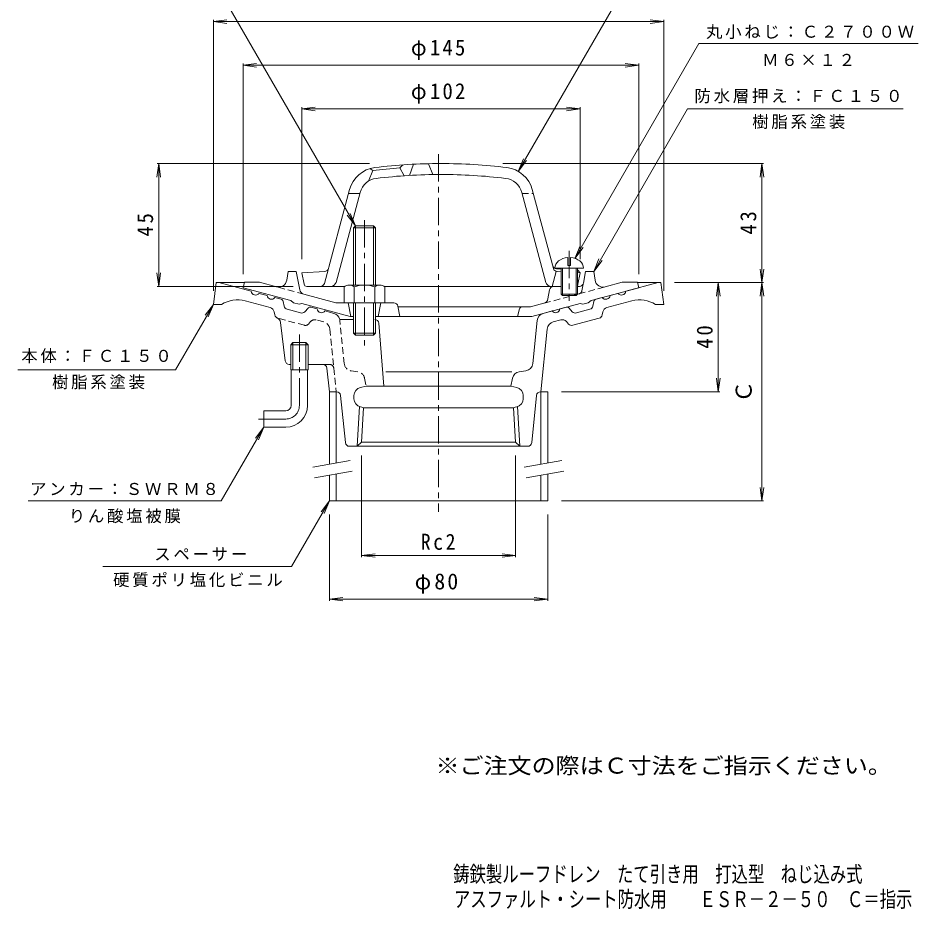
# Model space of a CAD drawing. Units: millimetres, scale not verified. Extents: x -185 to 145, y -231 to 263.
# Drawn here: x -185 to 144.7, y -230.5 to 95.9 of the extents above; entities that cross this region are included whole.
import ezdxf
from ezdxf.enums import TextEntityAlignment as Align

# ---------------------------------------------------------------- set-up
doc = ezdxf.new("R2010")
doc.units = ezdxf.units.MM
doc.header["$LTSCALE"] = 2
doc.linetypes.add('CHAIN1', pattern=[8, 5, -1, 1, -1])
doc.linetypes.add('DASHED1', pattern=[1.8, 1.2, -0.6])
for name, color, linetype, lineweight in [('0-0_通り芯', 3, 'Continuous', 9), ('0-1_躯体', 2, 'Continuous', 9), ('0-2_仕上', 6, 'Continuous', 9), ('0-3_建具', 4, 'Continuous', 9), ('0-4_その他', 7, 'Continuous', 9), ('0-5_寸法', 7, 'Continuous', 9)]:
    doc.layers.add(name, color=color, linetype=linetype, lineweight=lineweight)
doc.layers.add('F-4_F-4ﾚｲﾔ', color=2, linetype='Continuous')
doc.layers.add('F-5_F-5ﾚｲﾔ', color=2, linetype='Continuous')
doc.styles.add('ＭＳ ゴシック', font='')
doc.styles.get('ＭＳ ゴシック').set_extended_font_data('MS Gothic')

msp = doc.modelspace()

# ---------------------------------------------------------------- linework, layer by layer
at = {"layer": '0-0_通り芯', "linetype": 'CHAIN1'}
for p, q in [((-30.966, 45.99), (-30.966, -85.015)), ((-81.966, -46.037), (-81.966, -20.037)), ((-86.966, -51.037), (-97.966, -51.037))]:
    msp.add_line(p, q, dxfattribs=at)
at = {"layer": '0-0_通り芯'}
for p, q in [((-113.466, -9.037), (-112.466, -1.037)), ((-112.466, -1.037), (-102.111, -1.037)), ((-111.466, -1.037), (-99.61, -4.213)), ((49.534, -1.037), (37.678, -4.213)), ((41.934, -1.037), (50.534, -1.037)), ((51.534, -9.037), (50.534, -1.037)), ((-96.713, -4.99), (-93.815, -5.766)), ((-88.616, -7.159), (-90.917, -6.543)), ((26.684, -7.159), (28.985, -6.543)), ((34.78, -4.99), (31.883, -5.766)), ((-113.466, -9.037), (-110.466, -9.037)), ((-92.636, -10.223), (-101.824, -7.761)), ((-87.895, -7.925), (-87.533, -9.697)), ((25.963, -7.925), (25.6, -9.697)), ((30.704, -10.223), (39.892, -7.761)), ((51.534, -9.037), (48.534, -9.037)), ((-90.956, -12.921), (-91.195, -11.754)), ((-86.451, -10.845), (-81.481, -12.177)), ((-78.77, -10.37), (-79.97, -11.723)), ((-77.763, -10.067), (-75.462, -10.684)), ((-69.314, -12.332), (-72.564, -11.461)), ((7.381, -12.332), (10.632, -11.461)), ((15.831, -10.067), (13.53, -10.684)), ((16.838, -10.37), (18.038, -11.723)), ((24.519, -10.845), (19.549, -12.177)), ((29.024, -12.921), (29.262, -11.754)), ((-87.124, -29.715), (-88.809, -15.629)), ((-62.088, -14.537), (-67.171, -14.537)), ((-52.854, -15.915), (-50.966, -39.037)), ((3.581, -30.709), (5.173, -14.928)), ((11.084, -15.48), (13.881, -14.731)), ((16.685, -16.227), (15.895, -15.336)), ((18.196, -16.681), (27.942, -14.069)), ((8.876, -18.077), (6.559, -41.037)), ((-84.326, -23.037), (-85.141, -23.837)), ((-79.606, -23.037), (-84.326, -23.037)), ((-84.326, -33.037), (-84.326, -23.037)), ((-78.791, -23.837), (-79.606, -23.037)), ((-79.606, -33.037), (-79.606, -23.037)), ((-78.791, -23.837), (-85.141, -23.837)), ((-85.141, -33.037), (-85.141, -23.837)), ((-78.791, -33.037), (-78.791, -23.837)), ((-85.635, -31.037), (-85.141, -31.037)), ((-78.791, -31.037), (-73.331, -31.037)), ((-71.839, -32.386), (-70.966, -41.037)), ((-78.791, -33.037), (-85.141, -33.037)), ((-84.966, -46.037), (-84.966, -33.037)), ((-78.966, -46.037), (-78.966, -33.037)), ((-4.082, -33.73), (-50.238, -33.73)), ((-3.881, -36.11), (-4.466, -39.037)), ((-1.375, -33.73), (1.032, -33.377)), ((-59.617, -39.515), (-57.466, -39.037)), ((-57.466, -39.037), (-4.466, -39.037)), ((-2.315, -39.515), (-4.466, -39.037)), ((-68.34, -41.037), (-70.966, -41.037)), ((-65.102, -59.687), (-66.848, -42.386)), ((-61.966, -43.63), (-61.966, -42.443)), ((0.034, -43.63), (0.034, -42.443)), ((3.17, -59.687), (4.915, -42.386)), ((6.408, -41.037), (6.559, -41.037)), ((-94.966, -48.037), (-94.966, -54.037)), ((-86.966, -48.037), (-94.966, -48.037)), ((-59.617, -46.559), (-59.032, -46.689)), ((-3.519, -46.941), (-58.413, -46.941)), ((-3.519, -46.941), (-2.737, -59.459)), ((-2.315, -46.559), (-2.9, -46.689)), ((-86.966, -54.037), (-94.966, -54.037)), ((-63.61, -61.037), (1.678, -61.037))]:
    msp.add_line(p, q, dxfattribs=at)
at = {"layer": '0-0_通り芯', "linetype": 'DASHED1'}
for p, q in [((-80.128, -16.681), (-89.875, -14.069)), ((-78.618, -16.227), (-77.828, -15.336)), ((-73.016, -15.48), (-75.814, -14.731)), ((-65.513, -30.709), (-67.105, -14.928)), ((-70.808, -18.077), (-68.492, -41.037)), ((-70.857, -31.037), (-73.331, -31.037)), ((-60.558, -33.73), (-62.964, -33.377)), ((-58.052, -36.11), (-57.466, -39.037))]:
    msp.add_line(p, q, dxfattribs=at)
at = {"layer": '0-0_通り芯'}
for points in [[(-59.864, -46.493), (-60.773, -61.037), (-59.196, -59.459)], [(-58.413, -46.941), (-59.196, -59.459), (-2.737, -59.459)], [(-2.068, -46.493), (-1.159, -61.037), (-2.737, -59.459)]]:
    msp.add_lwpolyline(points, dxfattribs=at)
for centre, radius, start, end in [((-98, -3.998), 1.625, 187.62059, 322.3797), ((-92.204, -5.551), 1.625, 187.62059, 322.37891), ((30.272, -5.551), 1.625, 217.62109, 352.37959), ((36.067, -3.998), 1.625, 217.6203, 352.37941), ((-104.671, -18.387), 11, 74.99997, 121.79021), ((-88.875, -8.125), 1, 11.56642, 75.00078), ((-86.063, -9.396), 1.5, 191.5649, 254.99991), ((24.131, -9.396), 1.5, 285.00009, 348.4351), ((26.943, -8.125), 1, 104.99922, 168.43358), ((42.739, -18.387), 11, 58.20979, 105.00003), ((-93.154, -12.155), 2, 11.56496, 74.99948), ((-89.486, -12.62), 1.5, 191.5649, 254.99991), ((-81.093, -10.728), 1.5, 254.99991, 318.43558), ((-78.022, -11.033), 1, 75.00023, 138.43498), ((-73.852, -10.468), 1.625, 187.62059, 322.37891), ((-70.09, -15.229), 3, 13.34698, 74.99991), ((8.158, -15.229), 3, 105.00009, 174.23933), ((11.919, -10.468), 1.625, 217.62109, 352.37941), ((16.09, -11.033), 1, 41.56502, 104.99977), ((19.16, -10.728), 1.5, 221.56442, 285.00009), ((27.554, -12.62), 1.5, 285.00009, 348.4351), ((31.222, -12.155), 2, 105.00052, 168.43504), ((-90.795, -15.867), 2, 6.81905, 68.05247), ((-54.349, -16.037), 1.5, 4.66663, 90), ((11.86, -18.378), 3, 105.00009, 174.23933), ((14.399, -16.663), 2, 41.56644, 104.9995), ((17.808, -15.232), 1.5, 221.56549, 284.99872), ((-85.635, -29.537), 1.5, 186.81921, 270), ((-73.331, -32.537), 1.5, 5.76067, 90), ((0.596, -30.408), 3, 278.35155, 354.23933), ((-0.939, -36.698), 3, 98.35091, 168.68979), ((-58.966, -42.443), 3, 102.52881, 180), ((-2.966, -42.443), 3, 0, 77.47119), ((-68.34, -42.537), 1.5, 5.76138, 90), ((6.408, -42.537), 1.5, 90, 174.23862), ((-86.966, -46.037), 2, 270, 0), ((-86.966, -46.037), 8, 270, 0), ((-58.966, -43.63), 3, 180, 257.47119), ((-2.966, -43.63), 3, 282.52881, 0), ((-59.466, -48.641), 2, 58.23012, 77.47154), ((-2.466, -48.641), 2, 102.52846, 121.76988), ((-63.61, -59.537), 1.5, 185.76138, 270), ((1.678, -59.537), 1.5, 270, 354.23862)]:
    msp.add_arc(centre, radius, start, end, dxfattribs=at)
at = {"layer": '0-0_通り芯', "linetype": 'DASHED1'}
for centre, radius, start, end in [((-79.74, -15.232), 1.5, 255.00128, 318.43451), ((-76.331, -16.663), 2, 75.0005, 138.43356), ((-73.793, -18.378), 3, 5.76067, 74.99991), ((-70.09, -15.229), 3, 5.76067, 13.34698), ((-70.857, -32.537), 1.5, 5.76138, 90), ((-62.528, -30.408), 3, 185.76067, 261.64845), ((-60.993, -36.698), 3, 11.31021, 81.64909)]:
    msp.add_arc(centre, radius, start, end, dxfattribs=at)
at = {"layer": '0-0_通り芯', "linetype": 'CHAIN1'}
msp.add_arc((-86.966, -46.037), 5, 270, 0, dxfattribs=at)
at = {"layer": '0-1_躯体', "color": 4, "linetype": 'CHAIN1'}
msp.add_line((-58.088, 21.838), (-58.088, -24.528), dxfattribs=at)
at = {"layer": '0-1_躯体', "color": 4}
for p, q in [((-62.088, -1.945), (-62.088, 19.022)), ((-61.412, -1.945), (-61.412, 19.698)), ((-54.765, -1.945), (-54.765, 19.698)), ((-54.088, -1.945), (-54.088, 19.022)), ((-65.588, -2.667), (-65.588, -8.445)), ((-63.712, -1.945), (-52.465, -1.945)), ((-61.836, -2.667), (-61.836, -8.445)), ((-54.341, -2.667), (-54.341, -8.445)), ((-50.588, -2.667), (-50.588, -8.445)), ((-65.588, -8.445), (-50.588, -8.445)), ((-62.088, -8.445), (-62.088, -19.625)), ((-61.412, -8.445), (-61.412, -20.302)), ((-54.765, -8.445), (-54.765, -20.302)), ((-54.088, -8.445), (-54.088, -19.625))]:
    msp.add_line(p, q, dxfattribs=at)
at = {"layer": '0-1_躯体', "linetype": 'CHAIN1'}
msp.add_line((16.912, 10.571), (16.912, -7.768), dxfattribs=at)
at = {"layer": '0-1_躯体'}
for p, q in [((-86.581, -0.164), (-86.088, 3.055)), ((-83.088, 3.055), (-86.088, 3.055)), ((-81.82, -3.711), (-83.088, 3.055)), ((22.11, -1.221), (22.912, 3.055)), ((22.912, 3.055), (25.912, 3.055)), ((26.405, -0.164), (25.912, 3.055)), ((-102.588, -2.945), (-102.088, -0.945)), ((-96.529, -0.945), (-102.088, -0.945)), ((-90.323, -2.608), (-96.529, -0.945)), ((20.636, -2.445), (19.912, -2.445)), ((30.147, -2.608), (36.353, -0.945)), ((36.353, -0.945), (41.912, -0.945)), ((42.412, -2.945), (41.912, -0.945)), ((-80.372, -5.274), (-68.539, -8.445)), ((9.698, -3.693), (9.127, -7.035)), ((-82.088, -8.956), (-81.088, -8.706)), ((-63.402, -13.445), (-81.088, -8.706)), ((-47.318, -8.445), (-68.539, -8.445)), ((-64.088, -8.445), (-63.088, -13.445)), ((-52.088, -8.445), (-53.088, -13.445)), ((-45.847, -9.651), (-45.088, -13.445)), ((7.674, -8.63), (2.764, -9.945)), ((3.225, -13.445), (20.912, -8.706)), ((21.912, -8.956), (20.912, -8.706)), ((2.764, -9.945), (-45.788, -9.945)), ((-1.296, -10.671), (-2.088, -13.445)), ((-62.088, -13.445), (-63.402, -13.445)), ((3.225, -13.445), (-54.088, -13.445))]:
    msp.add_line(p, q, dxfattribs=at)
at = {"layer": '0-1_躯体', "linetype": 'DASHED1'}
for p, q in [((-80.372, -5.274), (-90.323, -2.608)), ((20.499, -5.193), (30.147, -2.608)), ((21.586, -4.02), (22.11, -1.222)), ((20.499, -5.193), (7.674, -8.63))]:
    msp.add_line(p, q, dxfattribs=at)
at = {"layer": '0-1_躯体', "color": 4}
for points in [[(-54.088, 19.022), (-62.088, 19.022), (-61.412, 19.698), (-54.765, 19.698)], [(-54.088, -19.625), (-62.088, -19.625), (-61.412, -20.302), (-54.765, -20.302)]]:
    msp.add_lwpolyline(points, close=True, dxfattribs=at)
at = {"layer": '0-1_躯体'}
for points in [[(-82.088, -8.956), (-84.088, -8.42), (-85.088, -7.634), (-102.588, -2.945)], [(21.912, -8.956), (23.912, -8.42), (24.912, -7.634), (42.412, -2.945)]]:
    msp.add_lwpolyline(points, dxfattribs=at)
for centre, radius, start, end in [((-89.547, 0.29), 3, 254.99973, 351.29286), ((11.177, -3.945), 1.5, 90, 170.30333), ((20.636, -0.945), 1.5, 270, 349.38435), ((29.37, 0.29), 3, 188.70714, 285.00027), ((-79.855, -3.343), 2, 190.61488, 254.99998), ((-47.318, -9.945), 1.5, 11.31021, 90), ((7.156, -6.698), 2, 285.00002, 350.3044), ((-0.334, -10.945), 1, 90, 164.05402)]:
    msp.add_arc(centre, radius, start, end, dxfattribs=at)
at = {"layer": '0-1_躯体', "color": 4}
for centre, radius, start, end in [((-63.712, -4.745), 2.8, 47.92557, 132.07463), ((-58.088, -12.035), 10.089, 68.19786, 111.80214), ((-52.465, -4.745), 2.8, 47.92572, 132.07428)]:
    msp.add_arc(centre, radius, start, end, dxfattribs=at)
at = {"layer": '0-1_躯体', "linetype": 'DASHED1'}
msp.add_arc((20.111, -3.744), 1.5, 285.00009, 349.38461, dxfattribs=at)
at = {"layer": '0-2_仕上'}
for p, q in [((-41.588, 38.217), (-40.088, 42.305)), ((-34.588, 42.504), (-33.088, 38.532)), ((-72.764, -1.333), (-63.56, 33.016)), ((11.13, 4.107), (3.384, 33.016)), ((-68.524, -0.963), (-59.697, 31.981)), ((-59.811, 31.555), (-63.952, 31.555)), ((8.347, -0.963), (-0.48, 31.981)), ((16.412, 8.126), (16.412, 5.245)), ((17.412, 8.126), (17.412, 5.245)), ((11.662, 4.244), (22.162, 4.244)), ((12.228, 4.013), (13.912, 3.925)), ((13.912, 4.244), (13.912, -5.255)), ((14.412, 4.244), (14.412, -5.756)), ((16.412, 5.245), (17.412, 5.245)), ((19.412, 4.244), (19.412, -5.756)), ((19.912, 4.244), (19.912, -5.255)), ((19.912, 3.609), (20.912, 2.555)), ((-72.676, 2.998), (-81.088, 2.555)), ((-80.249, -1.641), (-81.088, 2.555)), ((10.662, -2.445), (12.162, 3.055)), ((12.5, 2.998), (13.912, 2.923)), ((19.912, 2.607), (20.912, 2.555)), ((20.072, -1.641), (20.912, 2.555)), ((-65.309, -2.445), (-79.269, -2.445)), ((-50.588, -2.445), (13.912, -2.445)), ((13.912, -5.255), (19.912, -5.255)), ((13.912, -5.255), (14.412, -5.756)), ((14.412, -5.756), (19.412, -5.756)), ((19.912, -5.255), (19.412, -5.756))]:
    msp.add_line(p, q, dxfattribs=at)
at = {"layer": '0-2_仕上', "linetype": 'DASHED1'}
msp.add_line((-0.366, 31.555), (3.775, 31.555), dxfattribs=at)
at = {"layer": '0-2_仕上'}
for points in [[(-56.088, 40.707), (-55.088, 39.978), (-56.588, 36.14)], [(-44.088, 42.064), (-45.088, 40.989), (-43.588, 38.089)]]:
    msp.add_lwpolyline(points, dxfattribs=at)
for centre, radius, start, end in [((-52.935, 30.169), 11, 96.94295, 165), ((-30.088, -157.445), 199, 94.32288, 97.21703), ((-30.088, -157.445), 200, 90, 96.94302), ((-30.088, -157.445), 200, 83.05698, 90), ((-7.242, 30.169), 11, 15, 83.05705), ((-52.935, 30.169), 7, 96.94316, 165.00005), ((-30.088, -157.445), 196, 90, 96.94304), ((-30.088, -157.445), 196, 83.05696, 90), ((-7.242, 30.169), 7, 14.99995, 83.05684), ((-72.755, 4.495), 1.5, 273.01263, 344.99954), ((12.306, 5.511), 1.5, 195.00046, 266.98737), ((12.579, 4.495), 1.5, 195.00046, 266.98737), ((-79.269, -1.445), 1, 191.30994, 270), ((-74.213, -0.945), 1.5, 270, 345.00003), ((-70.456, -0.445), 2, 270, 344.99991), ((10.279, -0.445), 2, 195.00009, 270), ((19.092, -1.445), 1, 325.06651, 348.69006)]:
    msp.add_arc(centre, radius, start, end, dxfattribs=at)
for start_param, end_param in [(1.6661844, 3.1415927), (6.2831853, 7.7585936)]:
    msp.add_ellipse((16.912, 4.244), major_axis=(5.25, 0), ratio=0.7428, start_param=start_param, end_param=end_param, dxfattribs=at)
at = {"layer": '0-3_建具'}
for p, q in [((-70.966, -41.037), (-68.466, -41.037)), ((-70.966, -41.037), (-70.966, -67.614)), ((-68.466, -41.037), (-68.466, -67.173)), ((6.534, -41.037), (9.034, -41.037)), ((6.534, -41.037), (6.534, -67.614)), ((9.034, -41.037), (9.034, -67.173)), ((-70.966, -71.675), (-70.966, -81.037)), ((-68.466, -71.235), (-68.466, -81.037)), ((6.534, -71.675), (6.534, -81.037)), ((9.034, -71.235), (9.034, -81.037)), ((-70.966, -81.037), (9.034, -81.037))]:
    msp.add_line(p, q, dxfattribs=at)
at = {"layer": '0-3_建具', "color": 7}
for p, q in [((-77.08, -68.692), (-63.292, -66.261)), ((0.42, -68.692), (14.207, -66.261)), ((-76.385, -72.631), (-62.598, -70.2)), ((1.115, -72.631), (14.902, -70.2))]:
    msp.add_line(p, q, dxfattribs=at)
at = {"layer": '0-4_その他'}
for p, q in [((-113.466, 94.553), (-108.509, 95.206)), ((-113.466, -4.037), (-113.466, 95.153)), ((-113.466, 94.553), (51.534, 94.553)), ((-113.466, 94.553), (-108.509, 93.9)), ((51.534, 94.553), (46.577, 95.206)), ((51.534, 94.553), (46.577, 93.9)), ((51.534, -4.037), (51.534, 95.153)), ((-102.588, 78.553), (-97.631, 79.206)), ((-102.588, 2.055), (-102.588, 79.153)), ((42.412, 78.553), (37.454, 79.206)), ((42.412, 2.055), (42.412, 79.153)), ((-102.588, 78.553), (42.412, 78.553)), ((-102.588, 78.553), (-97.631, 77.9)), ((42.412, 78.553), (37.454, 77.9)), ((-81.088, 62.553), (-76.131, 63.206)), ((-81.088, 7.555), (-81.088, 63.153)), ((20.912, 62.553), (15.954, 63.206)), ((20.912, 7.555), (20.912, 63.153)), ((-81.088, 62.553), (20.912, 62.553)), ((-81.088, 62.553), (-76.131, 61.9)), ((20.912, 62.553), (15.954, 61.9)), ((-133.466, 42.553), (-134.119, 37.596)), ((-56.308, 42.553), (-134.066, 42.553)), ((-133.466, -2.445), (-133.466, 42.553)), ((-133.466, 42.553), (-132.814, 37.596)), ((-7.418, 42.553), (88.134, 42.553)), ((87.534, 42.553), (86.881, 37.596)), ((87.534, -1.037), (87.534, 42.553)), ((87.534, 42.553), (88.187, 37.596)), ((87.534, -1.037), (86.881, 3.92)), ((87.534, -1.037), (88.187, 3.92)), ((-133.466, -2.445), (-134.119, 2.512)), ((-133.466, -2.445), (-132.814, 2.512)), ((-84.269, -2.445), (-134.066, -2.445)), ((55.534, -1.037), (88.134, -1.037)), ((71.534, -1.037), (70.881, -5.994)), ((71.534, -41.037), (71.534, -1.037)), ((71.534, -1.037), (72.187, -5.994)), ((87.534, -1.037), (86.881, -5.994)), ((87.534, -81.037), (87.534, -1.037)), ((87.534, -1.037), (88.187, -5.994)), ((71.534, -41.037), (70.881, -36.079)), ((71.534, -41.037), (72.187, -36.079)), ((14.034, -41.037), (72.134, -41.037)), ((-59.196, -64.459), (-59.196, -101.637)), ((-2.737, -64.459), (-2.737, -101.637)), ((87.534, -81.037), (86.881, -76.079)), ((87.534, -81.037), (88.187, -76.079)), ((14.034, -81.037), (88.134, -81.037)), ((-70.966, -86.037), (-70.966, -117.637)), ((9.034, -86.037), (9.034, -117.637)), ((-59.196, -101.037), (-54.238, -100.384)), ((-59.196, -101.037), (-2.737, -101.037)), ((-59.196, -101.037), (-54.238, -101.689)), ((-2.737, -101.037), (-7.694, -100.384)), ((-2.737, -101.037), (-7.694, -101.689)), ((-70.966, -117.037), (-66.009, -116.384)), ((-70.966, -117.037), (9.034, -117.037)), ((-70.966, -117.037), (-66.009, -117.689)), ((9.034, -117.037), (4.077, -116.384)), ((9.034, -117.037), (4.077, -117.689))]:
    msp.add_line(p, q, dxfattribs=at)
at = {"layer": '0-5_寸法'}
for p, q in [((-61.412, 19.698), (-113.867, 110.553)), ((-1.742, 39.695), (39.168, 110.553)), ((18.981, 7.829), (64.432, 86.553)), ((64.432, 86.553), (144.706, 86.553)), ((25.912, 3.055), (60.263, 62.553)), ((60.263, 62.553), (139.239, 62.553)), ((-1.742, 39.695), (0.172, 44.315)), ((-1.742, 39.695), (1.302, 43.662)), ((-61.412, 19.698), (-64.456, 23.665)), ((-61.412, 19.698), (-63.325, 24.318)), ((18.981, 7.829), (20.894, 12.448)), ((18.981, 7.829), (22.025, 11.795)), ((25.912, 3.055), (27.825, 7.674)), ((25.912, 3.055), (28.955, 7.022)), ((-113.466, -9.037), (-127.323, -33.037)), ((-113.466, -9.037), (-116.51, -13.004)), ((-113.466, -9.037), (-115.38, -13.656)), ((-185.047, -33.037), (-127.323, -33.037)), ((-94.966, -54.037), (-110.554, -81.037)), ((-94.966, -54.037), (-98.01, -58.004)), ((-94.966, -54.037), (-96.879, -58.656)), ((-110.554, -81.037), (-181.361, -81.037)), ((-70.966, -81.037), (-84.823, -105.037)), ((-70.966, -81.037), (-74.01, -85.003)), ((-70.966, -81.037), (-72.88, -85.656)), ((-84.823, -105.037), (-154.013, -105.037))]:
    msp.add_line(p, q, dxfattribs=at)

# ---------------------------------------------------------------- texts
at = {"layer": '0-4_その他', "color": 2, "style": 'ＭＳ ゴシック'}
msp.add_text('Ｃ', height=5.865, rotation=90, dxfattribs=at).set_placement((85.534, -45.037), align=Align.BOTTOM_LEFT)
at = {"layer": '0-4_その他', "color": 2, "char_height": 5.865, "attachment_point": 7, "style": 'ＭＳ ゴシック'}
for s, insert in [('\\T1.21;\\W0.95;φ145', (-41.088, 80.553)), ('\\T1.21;\\W0.95;φ102', (-41.088, 64.553)), ('\\T1.27;\\W0.9;Rc2', (-37.466, -99.037)), ('\\T1.19;φ80', (-39.716, -115.037))]:
    msp.add_mtext(s, dxfattribs=dict(at, insert=insert))
at = {"layer": '0-4_その他', "color": 2, "char_height": 5.865, "attachment_point": 7, "rotation": 90, "style": 'ＭＳ ゴシック'}
for s, insert in [('\\T1.27;\\W0.95;45', (-135.466, 15.804)), ('\\T1.27;\\W0.95;43', (85.534, 16.508)), ('\\T1.27;\\W0.95;40', (69.534, -25.287))]:
    msp.add_mtext(s, dxfattribs=dict(at, insert=insert))
at = {"layer": '0-5_寸法', "char_height": 4.399, "attachment_point": 7, "style": 'ＭＳ ゴシック'}
for s, insert in [('\\T1.17;丸小ねじ：Ｃ２７００Ｗ', (67.048, 88.168)), ('\\T1.17;Ｍ６×１２', (87.569, 78.248)), ('\\T1.17;防水層押え：ＦＣ１５０', (62.808, 64.653)), ('\\T1.17;樹脂系塗装', (83.984, 55.214)), ('\\T1.17;本体：ＦＣ１５０', (-183.87, -30.578)), ('\\T1.17;樹脂系塗装', (-172.589, -40.167)), ('\\T1.17;アンカー：ＳＷＲＭ８', (-180.636, -79.086)), ('\\T1.17;りん酸塩被膜', (-166.458, -89.239)), ('\\T1.17;スペーサー', (-135.131, -103.011)), ('\\T1.17;硬質ポリ塩化ビニル', (-150.208, -112.651))]:
    msp.add_mtext(s, dxfattribs=dict(at, insert=insert))
at = {"layer": 'F-4_F-4ﾚｲﾔ', "style": 'ＭＳ ゴシック', "width": 0.75}
for s, p in [('鋳鉄製ルーフドレン\u3000たて引き用\u3000打込型\u3000ねじ込み式', (-25.603, -222.444)), ('アスファルト・シート防水用\u3000\u3000ＥＳＲ－２－５０\u3000Ｃ＝指示', (-25.339, -231.622))]:
    msp.add_text(s, height=5.865, dxfattribs=at).set_placement(p, align=Align.BOTTOM_LEFT)
at = {"layer": 'F-5_F-5ﾚｲﾔ', "style": 'ＭＳ ゴシック', "width": 1.1}
msp.add_text('※ご注文の際はＣ寸法をご指示ください。', height=5.865, dxfattribs=at).set_placement((-32.074, -182.72), align=Align.BOTTOM_LEFT)

doc.saveas('drawing.dxf')
